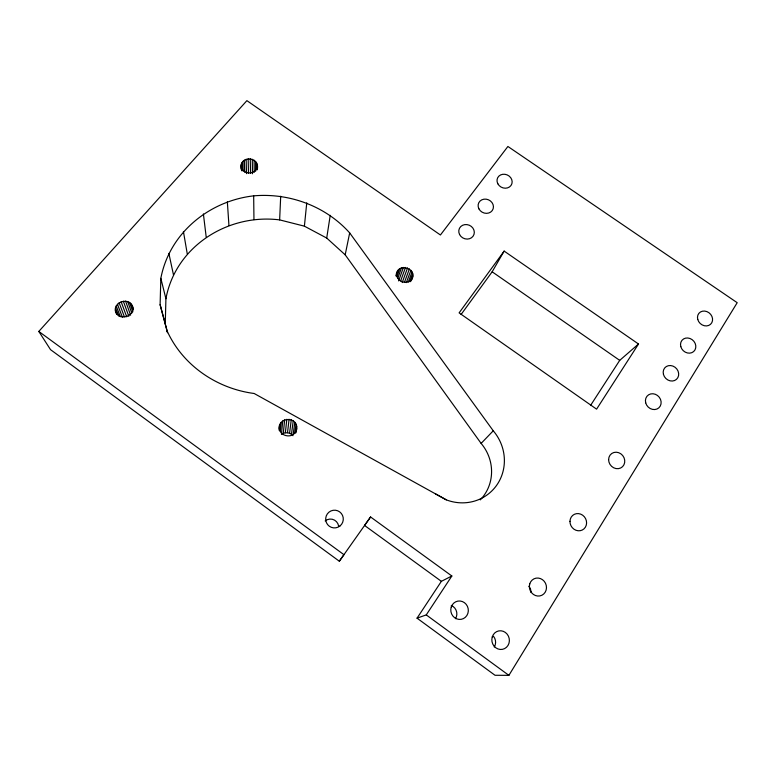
<?xml version="1.0" encoding="UTF-8"?>
<svg xmlns="http://www.w3.org/2000/svg" width="776" height="776" viewBox="0 0 776 776"><rect width="100%" height="100%" fill="white"/><g stroke="black" fill="none" stroke-linecap="round" stroke-linejoin="round"><path stroke-width="1.16" d="M257.215 169.837C260.814 154.424 235.797 156.131 241.86 170.856M167.422 332.07L165.269 323.873L165.918 298.76L160.836 278.341C169.372 233.246 208.928 200.955 253.674 195.853C289.351 192.739 325.678 206.086 349.675 232.907L493.255 430.796A45.047 43.087 47.8 0 1 497.077 484.67A45.047 43.087 47.8 0 1 446.297 499.851L435.501 493.875M167.509 332.72L160.108 304.658L160.836 278.341M116.827 314.348C109.261 302.892 130.979 294.948 133.065 308.227M480.266 499.889A42.69 41.012 49.7 0 0 481.12 443.406L345.184 254.819L326.715 238.057L304.396 226.165L279.641 219.889L280.699 196.221M279.156 430.234C276.925 415.412 300.545 416.305 296.306 430.923M279.515 430.535L280.02 424.501M280.359 431.475L281.125 422.58M282.716 420.999L281.465 434.424C284.889 431.757 290.224 432.3 292.969 435.695M283.308 433.347L284.656 419.874M304.396 226.165L306.753 202.856M285.364 432.775L286.829 419.273M287.508 432.736L289.089 419.234M289.574 433.231L291.272 419.767M291.436 434.24L293.241 420.834M293.124 434.579L294.861 422.357M294.715 433.066L296.015 424.239M295.734 432.319L296.626 426.354M295.753 433.037L296.665 428.556M326.715 238.057L330.227 215.34M345.184 254.819L349.675 232.907M411.532 279.971C418.788 268.438 396.963 261.59 396.158 275.305M396.1 276.081L397.312 271.959M257.195 166.937C256.012 174.29 244.663 175.036 241.782 168.479M165.918 298.76C175.589 246.234 228.018 213.419 279.641 219.889M396.342 275.858L398.272 270.261M396.953 276.741L399.679 268.874M397.884 278.031L401.435 267.904M398.631 280.922L403.423 267.4M400.649 280.922L405.509 267.41M402.201 282.551L407.545 267.924M404.412 282.377L409.398 268.913M406.323 282.61L410.94 270.3M408.263 282.037L412.075 272.007M409.738 281.669L412.716 273.909M410.591 281.669L412.822 275.878M412.386 277.769C409.33 285.83 395.925 282.289 396.856 273.85M296.112 430.69C292.911 439.662 277.973 436.199 279.457 426.645M461.08 314.503L492.149 271.804L504.148 251.094L638.512 344.01L596.589 409.156L459.111 312.873L504.148 251.094M441.379 581.331L364.555 525.449L370.569 516.971L451.855 575.996L441.379 581.331L417.042 618.162L495.02 675.275L508.891 675.353L737.2 302.698L507.902 146.47L440.419 234.992L246.894 100.647L38.8 331.439L50.537 349.666L339.325 561.223L343.962 554.695L38.8 331.439M590.478 405.557L619.714 360.365L638.512 344.01M417.042 618.162L426.257 614.902L451.855 575.996M339.325 561.223L370.569 516.971M481.12 443.406L493.255 430.796M446.297 499.851L254.159 393.49C216.746 388.601 182.438 365.273 166.908 330.469M492.149 271.804L619.714 360.365M426.257 614.902L508.891 675.353M115.944 312.117C119.717 321.652 136.198 315.745 132.289 305.967M115.44 310.099L117.215 314.581M115.527 308.004L118.621 315.9M116.196 305.986L120.358 316.686M117.418 304.182L122.356 317.074M119.087 302.708L124.373 316.715M121.095 301.66L126.701 316.792M123.306 301.127L128.826 316.269M125.576 301.127L130.611 315.182M127.749 301.66L131.784 313.087M129.67 302.698L132.851 311.816M131.222 304.173L133.181 309.847M160.108 304.658L165.269 323.873M168.858 253.383L173.484 274.908M183.417 231.461L187.268 253.907M203.39 213.934L206.203 237.087M227.349 201.847L228.939 225.447M241.239 164.793L241.326 169.042M241.792 162.989L242.034 170.186M242.839 161.389L243.15 171.011M244.333 160.099L244.683 172.146M246.147 159.206L246.516 173.669M248.174 158.76L248.485 173.232M250.27 158.799L250.522 173.271M252.287 159.313L252.481 173.766M253.674 195.853L253.956 219.618M254.101 160.283L254.227 172.301M255.585 161.621L255.663 171.215M256.643 163.261L256.672 169.236M528.854 586.278A8.614 8.032 68.7 0 1 530.968 592.515M325.183 520.929A8.42 8.332 -76.7 0 1 338.637 526.089M451.263 605.503A8.759 8.293 78.4 0 1 455.464 618.715M493.507 636.301A8.876 8.274 77.1 0 1 494.273 647.038M340.034 525.934A8.876 8.808 -80.7 0 0 337.647 510.763A8.876 8.808 -80.7 0 0 325.794 520.473A8.876 8.808 -80.7 0 0 340.034 525.934M492.256 636.941A9.39 8.73 75.7 0 0 502.45 649.337A9.39 8.73 75.7 0 0 507.126 634.108A9.39 8.73 75.7 0 0 492.256 636.941M645.69 402.812A8.323 7.43 46.8 0 0 658.834 407.856A8.323 7.43 46.8 0 0 655.322 394.286A8.323 7.43 46.8 0 0 645.69 402.812M663.451 374.391A8.216 7.265 45 0 0 676.449 379.377A8.216 7.265 45 0 0 672.899 366.078A8.216 7.265 45 0 0 663.451 374.391M680.804 346.63A8.119 7.1 43.4 0 0 693.647 351.557A8.119 7.1 43.4 0 0 690.077 338.52A8.119 7.1 43.4 0 0 680.804 346.63M697.769 319.499A8.012 6.945 42.1 0 0 710.457 324.378A8.012 6.945 42.1 0 0 706.868 311.593A8.012 6.945 42.1 0 0 697.769 319.499M497.852 183.796A7.721 6.809 25.3 0 0 510.947 185.551A7.721 6.809 25.3 0 0 504.953 174.299A7.721 6.809 25.3 0 0 497.852 183.796M478.938 208.88A7.809 6.965 25 0 0 492.197 210.626A7.809 6.965 25 0 0 486.193 199.17A7.809 6.965 25 0 0 478.938 208.88M459.586 234.546A7.896 7.129 24.5 0 0 473.03 236.273A7.896 7.129 24.5 0 0 467.016 224.613A7.896 7.129 24.5 0 0 459.586 234.546M608.617 459.576A8.555 7.77 51.5 0 0 620.645 468.006A8.555 7.77 51.5 0 0 620.819 453.785A8.555 7.77 51.5 0 0 608.617 459.576M569.972 521.327A8.808 8.119 58.2 0 0 582.252 530.037A8.808 8.119 58.2 0 0 582.621 515.177A8.808 8.119 58.2 0 0 569.972 521.327M529.746 583.921A9.118 8.458 67.2 0 0 539.815 595.939A9.118 8.458 67.2 0 0 544.209 581.282A9.118 8.458 67.2 0 0 529.746 583.921M451.234 607.026A9.264 8.759 76.6 0 0 461.284 619.306A9.264 8.759 76.6 0 0 466.143 604.281A9.264 8.759 76.6 0 0 451.234 607.026"/></g></svg>
